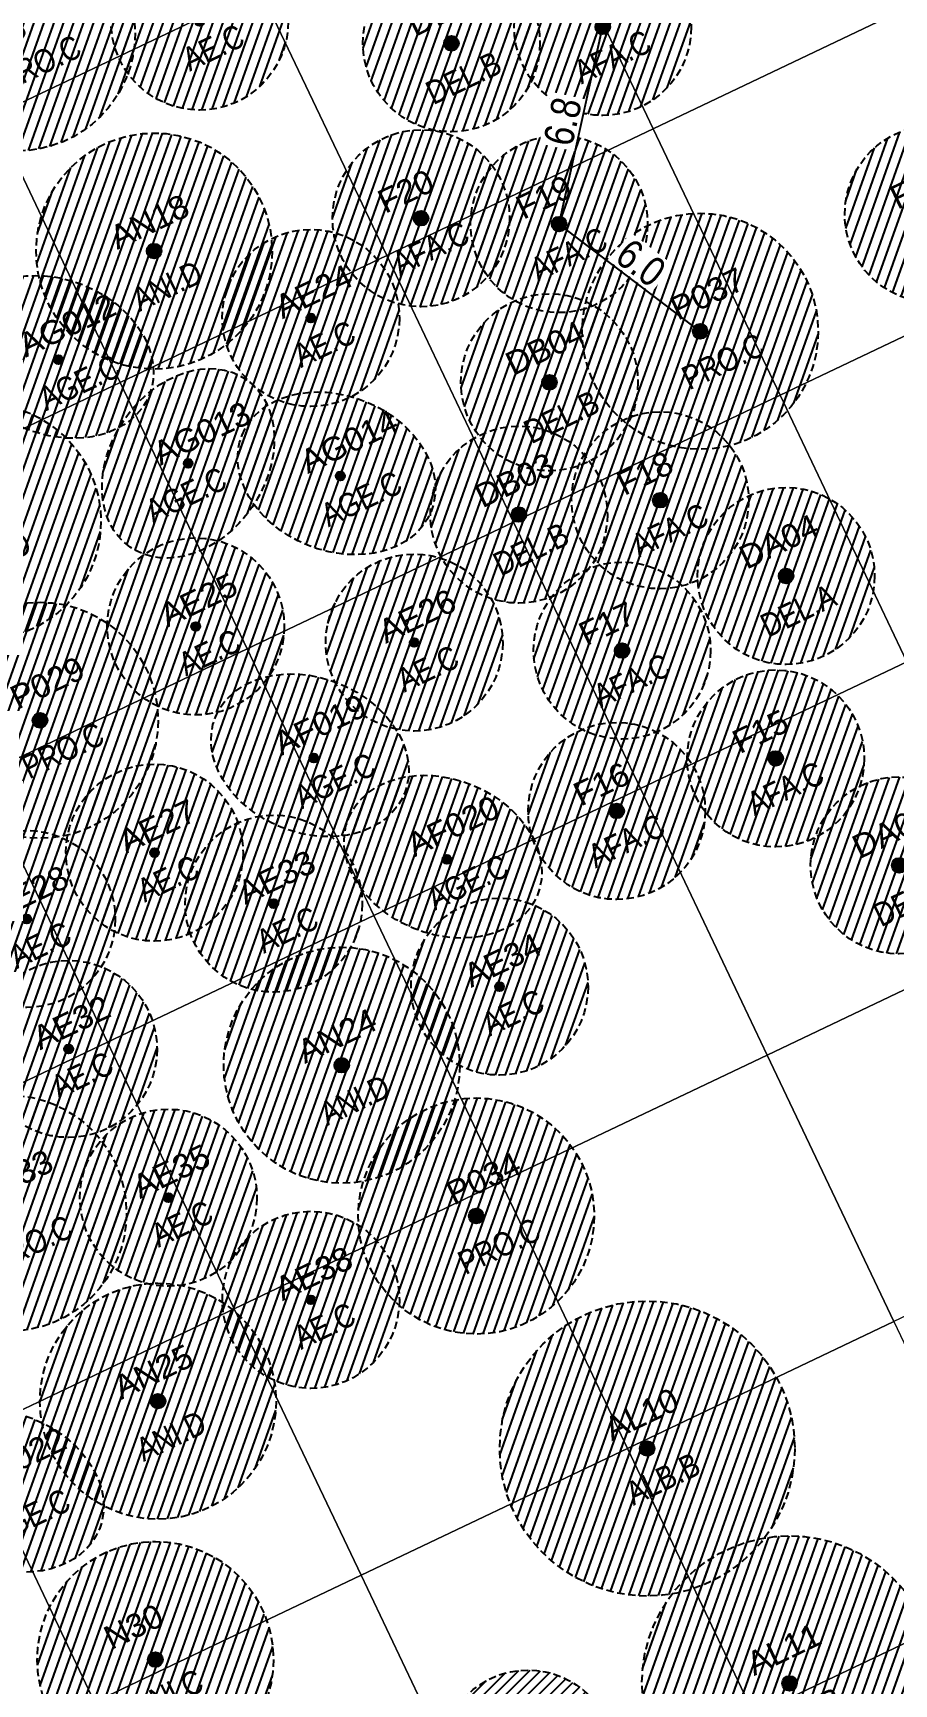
# Model space of a CAD drawing. Header units: metres. Extents: x 679599 to 680038, y 2748524 to 2748844.
# Drawn here: x 679680.5 to 679709.6, y 2748586.6 to 2748642.5 of the extents above; entities that cross this region are included whole.
import ezdxf

# ---------------------------------------------------------------- set-up
doc = ezdxf.new("R2010")
doc.units = ezdxf.units.M
doc.linetypes.add('HIDDEN', pattern=[0.375, 0.25, -0.125])
doc.layers.add('00-GRID_PLANTATION', color=7, linetype='Continuous', lineweight=0, true_color=0xff9c7a)
for name, color, linetype in [('02-L-Setting Out_Dimensions', 250, 'Continuous'), ('COTAUX', 7, 'Continuous'), ('SL_TREE_CANOPY', 251, 'HIDDEN'), ('SL_TREE_ID', 162, 'Continuous'), ('SL_TREE_LEGEND', 7, 'Continuous'), ('SL_TREE_TRUNK', 251, 'Continuous')]:
    doc.layers.add(name, color=color, linetype=linetype)
for name, color, linetype, true_color in [('SL_TREE__DELONIX_REGIA', 7, 'Continuous', 0x8f2400), ('SL_TREE_ACACIA_ETBAICA', 7, 'Continuous', 0x405700), ('SL_TREE_ACACIA_FARNESIANA', 7, 'Continuous', 0xe0e000), ('SL_TREE_ACACIA_GERRARDII', 7, 'Continuous', 0x4c4c00), ('SL_TREE_ACACIA_NILOTICA', 7, 'Continuous', 0x264d00), ('SL_TREE_ALBIZIA_LEBBECK', 7, 'Continuous', 0xa3a300), ('SL_TREE_AZADIRACHTA_INDICA', 7, 'Continuous', 0x9ec82d), ('SL_TREE_PROSOPIS_CINERARIA', 7, 'Continuous', 0x5f7f00)]:
    doc.layers.add(name, color=color, linetype=linetype, true_color=true_color)
doc.styles.add('E100', font='verdana.ttf', dxfattribs={"height": 0.4})
doc.styles.get("Standard").update_dxf_attribs({"font": 'arial.ttf'})
doc.styles.add('TER-200', font='ARIALN.TTF', dxfattribs={"height": 1})
doc.dimstyles.new('E250', dxfattribs={"dimscale": 0.03, "dimtxt": 0.4, "dimasz": 0.5, "dimexe": 0.1, "dimexo": 1, "dimgap": 4, "dimtad": 1, "dimzin": 0, "dimdsep": 46, "dimtxsty": 'E100', "dimblk1": 'LINCOT200', "dimblk2": 'LINCOT200', "dimsah": 1, "dimcen": 0.1, "dimdle": 0.1, "dimse1": 1, "dimse2": 1, "dimclrt": 256, "dimadec": 0, "dimazin": 0, "dimtfac": 0.01538461538461539, "dimtofl": 0, "dimtmove": 0, "dimatfit": 3, "dimldrblk": 'LINCOT200', "dimfxl": 1, "dimtolj": 1, "dimtzin": 0, "dimarcsym": 0})
pattern_1 = [(45, (0, 0), (-0.2245064030267289, 0.2245064030267289), [])]
pattern_2 = [(70.44812939262282, (0, -4.656612873077393e-10), (-0.2991926023986827, 0.106254584230064), [])]

# ---------------------------------------------------------------- blocks, each defined once
blk = doc.blocks.new('Acacia_pycnantha')
h = blk.add_hatch()
h.set_pattern_fill('ANSI31', color=256, scale=0.1)
h.set_pattern_definition(pattern_1)
edge = h.paths.add_edge_path()
edge.add_arc((-2.328306436538696e-10, 0), 2.999999999974137, 3.180554681463517e-15, 360)
at = {"layer": 'SL_TREE_TRUNK'}
h = blk.add_hatch(color=256, dxfattribs=at)
h.dxf.hatch_style = 1
edge = h.paths.add_edge_path()
edge.add_arc((2.328306436538696e-10, 0), 0.2500003876001918, 0, 360)
at = {"layer": 'SL_TREE_CANOPY', "linetype": 'HIDDEN'}
blk.add_circle((2.328306436538696e-10, 0), 3, dxfattribs=at)
at = {"layer": 'SL_TREE_TRUNK'}
blk.add_circle((2.328306436538696e-10, 0), 0.2500003876001918, dxfattribs=at)
at = {"layer": 'SL_TREE_ID'}
blk.add_attdef('ID', (-1.037253160461781, 0.6508105848674965), '', height=0.8, rotation=0.000420918299423, dxfattribs=at)
at = {"layer": 'SL_TREE_LEGEND', "insert": (-1.489660865123959, -0.6532864519394934), "char_height": 0.8, "attachment_point": 1, "rotation": 0.012362144525415425, "style": 'TER-200'}
blk.add_mtext_dynamic_manual_height_columns('AFA.C', width=38.77958347063934, gutter_width=12.50001938000959, heights=[0], dxfattribs=at)
blk = doc.blocks.new('Acacia_gerrardii')
h = blk.add_hatch()
h.set_pattern_fill('ANSI31', color=256, scale=0.1, style=0)
h.set_pattern_definition(pattern_1)
edge = h.paths.add_edge_path()
edge.add_ellipse((-0.07890667230822146, 0.1374323763884604), major_axis=(-2.334159139066159, 2.54631103014604), ratio=0.7600819417513992, start_angle=0, end_angle=360)
at = {"layer": 'SL_TREE_TRUNK'}
h = blk.add_hatch(color=256, dxfattribs=at)
h.dxf.hatch_style = 1
edge = h.paths.add_edge_path()
edge.add_arc((2.328306436538696e-10, 4.656612873077393e-10), 0.1500002322718501, -7.354891001008641, 352.6451089989913)
at = {"layer": 'SL_TREE_CANOPY'}
blk.add_ellipse((-0.07890667230822146, 0.1374323763884604), major_axis=(-2.334159139066159, 2.54631103014604), ratio=0.7600819417513992, dxfattribs=at)
at = {"layer": 'SL_TREE_TRUNK'}
for radius in [0.1500002322718501, 0.150000232560115]:
    blk.add_circle((2.328306436538696e-10, 4.656612873077393e-10), radius, dxfattribs=at)
at = {"layer": 'SL_TREE_ID'}
blk.add_attdef('ID', (-0.9728607100642677, 0.5309647998048064), '', height=0.8, rotation=0.000420918299423, dxfattribs=at)
at = {"layer": 'SL_TREE_LEGEND', "insert": (-1.118427887933137, -0.6025218042600855), "char_height": 0.8, "attachment_point": 1, "style": 'TER-200'}
blk.add_mtext_dynamic_manual_height_columns('AGE.C', width=38.77952334683659, gutter_width=12.5, heights=[0], dxfattribs=at)
blk = doc.blocks.new('Acacia etbaica')
h = blk.add_hatch()
h.set_pattern_fill('ANSI31', color=256, scale=0.1)
h.set_pattern_definition(pattern_1)
edge = h.paths.add_edge_path()
edge.add_arc((4.440892098500626e-16, -1.110223024625157e-15), 3.000000000000001, 0, 360)
at = {"layer": 'SL_TREE_TRUNK'}
h = blk.add_hatch(color=256, dxfattribs=at)
h.dxf.hatch_style = 1
edge = h.paths.add_edge_path()
edge.add_arc((-4.190951585769653e-09, -3.725290298461914e-09), 0.1500002332421871, 286.4511275051879, 569.1271037239628)
edge.add_arc((-2.328306436538696e-09, 2.328306436538696e-09), 0.1500002378014961, 209.127105287983, 286.4511261276718)
at = {"layer": 'SL_TREE_CANOPY'}
blk.add_circle((0, 0), 3, dxfattribs=at)
at = {"layer": 'SL_TREE_TRUNK'}
for radius in [0.1500002332387778, 0.150000232560115]:
    blk.add_circle((-4.190951585769653e-09, -3.725290298461914e-09), radius, dxfattribs=at)
at = {"layer": 'SL_TREE_ID'}
blk.add_attdef('ID', (-0.8932882340763868, 0.3719346012949387), '', height=0.8, rotation=0.000420918299423, dxfattribs=at)
at = {"layer": 'SL_TREE_LEGEND', "insert": (-1.03268935325265, -0.5916003125882874), "char_height": 0.8, "attachment_point": 1, "rotation": 0.012362144577741912, "style": 'TER-200'}
blk.add_mtext_dynamic_manual_height_columns('AE.C', width=38.77952334683659, gutter_width=12.5, heights=[0], dxfattribs=at)
blk = doc.blocks.new('Prosopis_cineraria')
h = blk.add_hatch()
h.set_pattern_fill('ANSI31', color=256, scale=0.1)
h.set_pattern_definition(pattern_1)
edge = h.paths.add_edge_path()
edge.add_arc((-1.862645149230957e-09, -1.396983861923218e-09), 4.000000002159871, 0, 360)
at = {"layer": 'SL_TREE_TRUNK'}
h = blk.add_hatch(color=256, dxfattribs=at)
h.dxf.hatch_style = 1
edge = h.paths.add_edge_path()
edge.add_arc((0, 0), 0.25, 0, 360)
at = {"layer": 'SL_TREE_CANOPY', "linetype": 'HIDDEN'}
blk.add_circle((0, 0), 4, dxfattribs=at)
at = {"layer": 'SL_TREE_TRUNK'}
blk.add_circle((0, 0), 0.25, dxfattribs=at)
at = {"layer": 'SL_TREE_ID'}
blk.add_attdef('ID', (-0.5349555176233096, 0.6443084545875202), '', height=0.8, rotation=0.000420918299423, dxfattribs=at)
at = {"layer": 'SL_TREE_LEGEND', "insert": (-1.190907274773998, -0.8530613649636507), "char_height": 0.8, "attachment_point": 1, "style": 'TER-200'}
blk.add_mtext_dynamic_manual_height_columns('PRO.C', width=38.77952334683659, gutter_width=12.5, heights=[0], dxfattribs=at)
blk = doc.blocks.new('Acacia_gerrardii_1')
h = blk.add_hatch()
h.set_pattern_fill('ANSI31', color=256, scale=0.1, style=0)
h.set_pattern_definition(pattern_1)
edge = h.paths.add_edge_path()
edge.add_ellipse((2.328306436538696e-10, 4.656612873077393e-10), major_axis=(-2.994620075353438, -1.721699553644494), ratio=0.7600819417513994, start_angle=0, end_angle=360)
at = {"layer": 'SL_TREE_TRUNK'}
h = blk.add_hatch(color=256, dxfattribs=at)
h.dxf.hatch_style = 1
edge = h.paths.add_edge_path()
edge.add_arc((4.656612873077393e-10, 9.313225746154785e-10), 0.1500002322718501, -7.354891001008638, 352.6451089989913)
at = {"layer": 'SL_TREE_CANOPY'}
blk.add_ellipse((2.328306436538696e-10, 4.656612873077393e-10), major_axis=(-2.994620075353436, -1.721699553644493), ratio=0.7600819417513992, dxfattribs=at)
at = {"layer": 'SL_TREE_TRUNK'}
for radius in [0.1500002322718501, 0.150000232560115]:
    blk.add_circle((4.656612873077393e-10, 9.313225746154785e-10), radius, dxfattribs=at)
at = {"layer": 'SL_TREE_ID'}
blk.add_attdef('ID', (-0.8856829385832512, 0.3273389908758872), '', height=0.8, rotation=0.000420918299423, dxfattribs=at)
at = {"layer": 'SL_TREE_LEGEND', "insert": (-1.952773218109769, -0.530258249099262), "char_height": 0.8, "attachment_point": 1, "style": 'TER-200'}
blk.add_mtext_dynamic_manual_height_columns('AGE.C', width=38.77952334683659, gutter_width=12.5, heights=[0], dxfattribs=at)
blk = doc.blocks.new('Acacia_nilotica')
h = blk.add_hatch()
h.set_pattern_fill('ANSI31', color=256, scale=0.1)
h.set_pattern_definition(pattern_1)
edge = h.paths.add_edge_path()
edge.add_arc((-6.661338147750939e-16, -8.881784197001252e-16), 3.999999999999999, 0, 360)
at = {"layer": 'SL_TREE_TRUNK'}
h = blk.add_hatch(color=256, dxfattribs=at)
h.dxf.hatch_style = 1
edge = h.paths.add_edge_path()
edge.add_arc((0, 0), 0.2500003876001918, 0, 360)
at = {"layer": 'SL_TREE_CANOPY', "linetype": 'HIDDEN'}
blk.add_circle((0, 0), 4, dxfattribs=at)
at = {"layer": 'SL_TREE_TRUNK'}
blk.add_circle((0, 0), 0.2500003876001918, dxfattribs=at)
at = {"layer": 'SL_TREE_ID'}
blk.add_attdef('ID', (-1.213950848484089, 0.9305009110162956), '', height=0.8, rotation=0.000420918299423, dxfattribs=at)
at = {"layer": 'SL_TREE_LEGEND', "insert": (-1.34179218168218, -0.8530613644979894), "char_height": 0.8, "attachment_point": 1, "style": 'TER-200'}
blk.add_mtext_dynamic_manual_height_columns('ANI.C', width=38.77952334683659, gutter_width=12.5, heights=[0], dxfattribs=at)
blk = doc.blocks.new('Albizia_lebbeck')
h = blk.add_hatch()
h.set_pattern_fill('ANSI31', color=256, scale=0.1)
h.set_pattern_definition(pattern_1)
edge = h.paths.add_edge_path()
edge.add_arc((0, 4.656612873077393e-10), 4.999999999981005, -25.44812939262281, 334.5518706073772)
at = {"layer": 'SL_TREE_TRUNK'}
h = blk.add_hatch(color=256, dxfattribs=at)
h.dxf.hatch_style = 1
edge = h.paths.add_edge_path()
edge.add_arc((2.328306436538696e-10, 0), 0.2500003876001918, 0, 360)
at = {"layer": 'SL_TREE_CANOPY', "linetype": 'HIDDEN'}
blk.add_circle((2.328306436538696e-10, 0), 5, dxfattribs=at)
at = {"layer": 'SL_TREE_TRUNK'}
blk.add_circle((2.328306436538696e-10, 0), 0.2500003876001918, dxfattribs=at)
at = {"layer": 'SL_TREE_ID'}
blk.add_attdef('ID', (-0.9810078069718458, 0.7368421231547302), '', height=0.8, rotation=0.000420918299423, dxfattribs=at)
at = {"layer": 'SL_TREE_LEGEND', "insert": (-1.25964832330942, -0.7561016048520699), "char_height": 0.8, "attachment_point": 1, "rotation": 0.012362144525415425, "style": 'TER-200'}
blk.add_mtext_dynamic_manual_height_columns('ALB.B', width=38.77958347063934, gutter_width=12.50001938000959, heights=[0], dxfattribs=at)
blk = doc.blocks.new('Acacia Nilotica D')
h = blk.add_hatch()
h.set_pattern_fill('ANSI31', color=256, scale=0.1)
h.set_pattern_definition(pattern_1)
edge = h.paths.add_edge_path()
edge.add_arc((2.328306436538696e-10, 0), 3.999999999999999, -6.5439871631012e-05, 359.9999345601284)
at = {"layer": 'SL_TREE_TRUNK'}
h = blk.add_hatch(color=256, dxfattribs=at)
h.dxf.hatch_style = 1
edge = h.paths.add_edge_path()
edge.add_arc((2.328306436538696e-10, 0), 0.2500003876001918, 0, 360)
at = {"layer": 'SL_TREE_CANOPY', "linetype": 'HIDDEN'}
blk.add_circle((2.328306436538696e-10, 0), 4, dxfattribs=at)
at = {"layer": 'SL_TREE_TRUNK'}
blk.add_circle((2.328306436538696e-10, 0), 0.2500003876001918, dxfattribs=at)
at = {"layer": 'SL_TREE_ID'}
blk.add_attdef('ID', (-1.114701568342348, 0.5722070784384528), '', height=0.8, rotation=0.000420918299423, dxfattribs=at)
at = {"layer": 'SL_TREE_LEGEND', "insert": (-1.328076369118698, -0.8530600350350142), "char_height": 0.8, "attachment_point": 1, "rotation": 359.99993456012834, "style": 'TER-200'}
blk.add_mtext_dynamic_manual_height_columns('ANI.D', width=38.77952334683659, gutter_width=12.5, heights=[0], dxfattribs=at)
blk = doc.blocks.new('LINCOT200')
for p, q in [((0, -9.999961704014428), (0, 10.00003829598555)), ((3.694822225952521e-13, 3.829598557558711e-05), (10.00000000000051, 3.829598557558711e-05))]:
    blk.add_line(p, q)
at = {"const_width": 1.875}
blk.add_lwpolyline([(3.535533801624467, -3.535495714255788), (-3.535533950636761, 3.535572157214077)], dxfattribs=at)
at = {"layer": 'COTAUX'}
blk.add_line((0, 0), (-1.249999999999915, 0), dxfattribs=at)
blk = doc.blocks.new('*D38')
at = {"layer": '02-L-Setting Out_Dimensions', "color": 0, "lineweight": -2, "transparency": 16777216}
blk.add_line((679703.0580886358, 2748632.419633377), (679698.303262253, 2748636.033809615), dxfattribs=at)
at = {"layer": 'Defpoints', "color": 0, "transparency": 16777216}
for p in [(679698.2913204356, 2748636.042886673), (679698.2913204355, 2748636.042886673), (679703.0700304547, 2748632.41055632)]:
    blk.add_point(p, dxfattribs=at)
at = {"layer": '02-L-Setting Out_Dimensions', "color": 0, "lineweight": -2, "transparency": 16777216, "xscale": 0.015, "yscale": 0.015, "zscale": 0.015}
for p, rotation in [((679698.291320435, 2748636.042886673), 142.761284590557), ((679703.0700304537, 2748632.41055632), 322.7612845905569)]:
    blk.add_blockref('LINCOT200', p, dxfattribs=dict(at, rotation=rotation))
at = {"layer": '02-L-Setting Out_Dimensions', "transparency": 16777216, "insert": (679701.0622586175, 2748634.728734021), "char_height": 1, "attachment_point": 5, "rotation": 322.7612845905569, "style": 'TER-200', "bg_fill": 3, "box_fill_scale": 1.1, "bg_fill_color": 256, "bg_fill_true_color": 13158600, "bg_fill_transparency": 0}
blk.add_mtext('\\A1;6.0', dxfattribs=at)
blk = doc.blocks.new('*D61')
at = {"layer": '02-L-Setting Out_Dimensions', "color": 0, "lineweight": -2, "transparency": 16777216}
blk.add_line((679698.2945593129, 2748636.057532823), (679699.7658676681, 2748642.709556179), dxfattribs=at)
at = {"layer": 'Defpoints', "color": 0, "transparency": 16777216}
for p in [(679699.7691071075, 2748642.724202203), (679699.7691071075, 2748642.724202203), (679698.2913198757, 2748636.042886798)]:
    blk.add_point(p, dxfattribs=at)
at = {"layer": '02-L-Setting Out_Dimensions', "color": 0, "lineweight": -2, "transparency": 16777216, "xscale": 0.015, "yscale": 0.015, "zscale": 0.015}
for p, rotation in [((679699.7691071063, 2748642.724202204), 77.52799609278551), ((679698.2913198746, 2748636.042886798), 257.5279960927855)]:
    blk.add_blockref('LINCOT200', p, dxfattribs=dict(at, rotation=rotation))
at = {"layer": '02-L-Setting Out_Dimensions', "transparency": 16777216, "insert": (679698.414520987, 2748639.519724648), "char_height": 1, "attachment_point": 5, "rotation": 77.52799609278553, "style": 'TER-200', "bg_fill": 3, "box_fill_scale": 1.1, "bg_fill_color": 256, "bg_fill_true_color": 13158600, "bg_fill_transparency": 0}
blk.add_mtext('\\A1;6.8', dxfattribs=at)
blk = doc.blocks.new('Azadiracta.C')
h = blk.add_hatch()
h.set_pattern_fill('ANSI31', color=256, scale=0.08333333332694233)
h.set_pattern_definition([(45, (0, 0), (-0.1870886691745925, 0.1870886691745925), [])])
edge = h.paths.add_edge_path()
edge.add_arc((0, 0), 2.916666666442982, 0, 360)
at = {"layer": 'SL_TREE_TRUNK'}
h = blk.add_hatch(color=256, dxfattribs=at)
h.dxf.hatch_style = 1
edge = h.paths.add_edge_path()
edge.add_arc((0, 0), 0.2083336563175156, 0, 360)
at = {"layer": 'SL_TREE_CANOPY', "linetype": 'HIDDEN'}
blk.add_circle((0, 0), 2.916666666442981, dxfattribs=at)
at = {"layer": 'SL_TREE_TRUNK'}
blk.add_circle((0, 0), 0.2083336563175156, dxfattribs=at)
at = {"layer": 'SL_TREE_ID'}
blk.add_attdef('ID', (-1.211006061872467, 0.06308520445600152), '', height=0.6666666666155386, rotation=25.00021045177178, dxfattribs=at)
at = {"layer": 'SL_TREE_LEGEND', "insert": (-0.9512533869128674, -1.267815743107349), "char_height": 0.6666666666155386, "attachment_point": 1, "rotation": 25.385496202403836, "style": 'TER-200'}
blk.add_mtext_dynamic_manual_height_columns('AZA.C', width=32.31626945321876, gutter_width=10.41666666586779, heights=[0], dxfattribs=at)
blk = doc.blocks.new('delonix.A')
h = blk.add_hatch()
h.set_pattern_fill('ANSI31', color=256, scale=0.1, angle=25.44812939262281)
h.set_pattern_definition(pattern_2)
edge = h.paths.add_edge_path()
edge.add_arc((0, 0), 3.000000000087448, 6.361109362927034e-15, 360)
at = {"layer": 'SL_TREE_TRUNK'}
h = blk.add_hatch(color=256, dxfattribs=at)
h.dxf.hatch_style = 1
edge = h.paths.add_edge_path()
edge.add_arc((0, 0), 0.2500003876001918, 0, 360)
at = {"layer": 'SL_TREE_CANOPY', "linetype": 'HIDDEN'}
blk.add_circle((0, 0), 3, dxfattribs=at)
at = {"layer": 'SL_TREE_TRUNK'}
blk.add_circle((0, 0), 0.2500003876001918, dxfattribs=at)
at = {"layer": 'SL_TREE_ID'}
blk.add_attdef('ID', (-1.33993822935482, 0.2064761969521947), '', height=0.8, rotation=25.44855030298583, dxfattribs=at)
at = {"layer": 'SL_TREE_LEGEND', "insert": (-0.9585852101445198, -1.378696649335325), "char_height": 0.8, "attachment_point": 1, "rotation": 25.448129392622818, "style": 'TER-200'}
blk.add_mtext_dynamic_manual_height_columns('DEL.A', width=38.77952334683659, gutter_width=12.5, heights=[0], dxfattribs=at)
blk = doc.blocks.new('Delonix.B')
h = blk.add_hatch()
h.set_pattern_fill('ANSI31', color=256, scale=0.1, angle=25.44812939262281)
h.set_pattern_definition(pattern_2)
edge = h.paths.add_edge_path()
edge.add_arc((0, 0), 3.000000000087448, 6.361109362927034e-15, 360)
at = {"layer": 'SL_TREE_TRUNK'}
h = blk.add_hatch(color=256, dxfattribs=at)
h.dxf.hatch_style = 1
edge = h.paths.add_edge_path()
edge.add_arc((0, 0), 0.2500003876001918, 0, 360)
at = {"layer": 'SL_TREE_CANOPY', "linetype": 'HIDDEN'}
blk.add_circle((0, 0), 3, dxfattribs=at)
at = {"layer": 'SL_TREE_TRUNK'}
blk.add_circle((0, 0), 0.2500003876001918, dxfattribs=at)
at = {"layer": 'SL_TREE_ID'}
blk.add_attdef('ID', (-1.237425848712602, 0.2064765735011943), '', height=0.8, rotation=25.44855030298583, dxfattribs=at)
at = {"layer": 'SL_TREE_LEGEND', "insert": (-0.9585852101445198, -1.378696649335325), "char_height": 0.8, "attachment_point": 1, "rotation": 25.448129392622818, "style": 'TER-200'}
blk.add_mtext_dynamic_manual_height_columns('DEL.B', width=38.77952334683659, gutter_width=12.5, heights=[0], dxfattribs=at)

msp = doc.modelspace()

# ---------------------------------------------------------------- linework, layer by layer
at = {"layer": '00-GRID_PLANTATION'}
for points in [[(679674.8276428896, 2748648.739460566), (679683.8574223277, 2748653.036329577), (679688.1542913384, 2748644.006550138), (679679.1245119004, 2748639.709681128)], [(679679.1245119001, 2748639.709681128), (679688.1542913384, 2748644.006550139), (679692.4511603492, 2748634.9767707), (679683.4213809108, 2748630.67990169)], [(679670.0947324624, 2748635.412812117), (679679.1245119009, 2748639.709681128), (679683.4213809113, 2748630.679901689), (679674.3916014731, 2748626.383032679)], [(679683.4213809108, 2748630.67990169), (679692.4511603494, 2748634.976770701), (679696.7480293601, 2748625.946991262), (679687.7182499217, 2748621.650122251)], [(679705.7778087982, 2748630.243860274), (679714.8075882365, 2748634.540729284), (679719.104457247, 2748625.510949846), (679710.0746778089, 2748621.214080835)], [(679674.3916014736, 2748626.383032678), (679683.4213809116, 2748630.679901689), (679687.7182499225, 2748621.65012225), (679678.6884704842, 2748617.35325324)], [(679696.7480293601, 2748625.946991262), (679705.7778087984, 2748630.243860274), (679710.074677809, 2748621.214080835), (679701.0448983707, 2748616.917211824)], [(679687.7182499219, 2748621.650122252), (679696.7480293601, 2748625.946991262), (679701.0448983707, 2748616.917211824), (679692.0151189322, 2748612.620342813)], [(679678.688470484, 2748617.35325324), (679687.7182499224, 2748621.650122251), (679692.015118933, 2748612.620342813), (679682.9853394947, 2748608.323473802)], [(679701.0448983707, 2748616.917211824), (679710.0746778093, 2748621.214080835), (679714.3715468198, 2748612.184301396), (679705.3417673816, 2748607.887432386)], [(679669.6586910458, 2748613.05638423), (679678.688470484, 2748617.35325324), (679682.9853394949, 2748608.323473802), (679673.9555600566, 2748604.026604791)], [(679692.0151189325, 2748612.620342814), (679701.0448983707, 2748616.917211824), (679705.3417673816, 2748607.887432386), (679696.3119879434, 2748603.590563375)], [(679682.9853394947, 2748608.323473802), (679692.0151189328, 2748612.620342813), (679696.3119879437, 2748603.590563374), (679687.2822085054, 2748599.293694363)], [(679705.3417673816, 2748607.887432386), (679714.3715468198, 2748612.184301396), (679718.6684158307, 2748603.154521958), (679709.6386363921, 2748598.857652947)], [(679673.9555600566, 2748604.026604791), (679682.9853394949, 2748608.323473802), (679687.2822085056, 2748599.293694363), (679678.2524290673, 2748594.996825353)], [(679696.3119879434, 2748603.590563375), (679705.3417673816, 2748607.887432386), (679709.6386363921, 2748598.857652947), (679700.6088569538, 2748594.560783936)], [(679687.2822085054, 2748599.293694363), (679696.3119879437, 2748603.590563374), (679700.6088569544, 2748594.560783936), (679691.5790775161, 2748590.263914925)], [(679678.2524290673, 2748594.996825353), (679687.2822085056, 2748599.293694363), (679691.5790775163, 2748590.263914926), (679682.5492980777, 2748585.967045914)], [(679700.608856954, 2748594.560783937), (679709.6386363923, 2748598.857652947), (679713.9355054031, 2748589.827873509), (679704.9057259642, 2748585.531004498)], [(679669.2226496288, 2748590.699956342), (679678.2524290673, 2748594.996825353), (679682.5492980777, 2748585.967045914), (679673.5195186397, 2748581.670176903)], [(679691.5790775161, 2748590.263914926), (679700.6088569544, 2748594.560783937), (679704.9057259652, 2748585.531004498), (679695.8759465268, 2748581.234135487)], [(679682.5492980777, 2748585.967045915), (679691.5790775163, 2748590.263914926), (679695.875946527, 2748581.234135487), (679686.8461670886, 2748576.937266476)], [(679704.9057259647, 2748585.531004498), (679713.9355054031, 2748589.82787351), (679718.2323744138, 2748580.798094071), (679709.2025949754, 2748576.50122506)]]:
    msp.add_lwpolyline(points, close=True, dxfattribs=at)

# ---------------------------------------------------------------- block references
at = {"layer": 'SL_TREE__DELONIX_REGIA'}
for name, p, values in [('Delonix.B', (679696.9277039454, 2748626.200658544), {'ID': 'DB03'}), ('delonix.A', (679705.9833165013, 2748624.121020157), {'ID': 'DA04'}), ('delonix.A', (679709.8138417733, 2748614.314442301), {'ID': 'DA03'})]:
    msp.add_blockref(name, p, dxfattribs=at).add_auto_attribs(values)
at = {"layer": 'SL_TREE_ACACIA_ETBAICA', "rotation": 25.44812939262281}
for p, values in [((679686.1087203705, 2748642.906123652), {'ID': 'AE17'}), ((679689.8785097321, 2748632.862857621), {'ID': 'AE24'}), ((679685.9780449623, 2748622.41059688), {'ID': 'AE25'}), ((679693.3813133545, 2748621.864504647), {'ID': 'AE26'}), ((679684.5806743595, 2748614.746860304), {'ID': 'AE27'}), ((679688.6195717338, 2748613.017298318), {'ID': 'AE33'}), ((679680.2492406141, 2748612.498312446), {'ID': 'AE28'}), ((679696.2726500833, 2748610.206626311), {'ID': 'AE34'}), ((679681.6691772367, 2748608.094660298), {'ID': 'AE32'}), ((679685.0519583852, 2748603.053463048), {'ID': 'AE35'}), ((679689.8796351122, 2748599.593026662), {'ID': 'AE38'})]:
    msp.add_blockref('Acacia etbaica', p, dxfattribs=at).add_auto_attribs(values)
at = {"layer": 'SL_TREE_ACACIA_FARNESIANA', "rotation": 25.44812939262281}
for p, values in [((679690.2974068968, 2748646.282805403), {'ID': 'F22'}), ((679699.7691067578, 2748642.724202655), {'ID': 'F21'}), ((679710.9696798824, 2748636.381404656), {'ID': 'F14'}), ((679693.612578542, 2748636.241661945), {'ID': 'F20'}), ((679698.2913198755, 2748636.042886797), {'ID': 'F19'}), ((679701.7144630754, 2748626.686385669), {'ID': 'F18'}), ((679700.4247340157, 2748621.592700154), {'ID': 'F17'}), ((679705.6301351215, 2748617.938232047), {'ID': 'F15'}), ((679700.2428565333, 2748616.159572806), {'ID': 'F16'})]:
    msp.add_blockref('Acacia_pycnantha', p, dxfattribs=at).add_auto_attribs(values)
at = {"layer": 'SL_TREE_ACACIA_GERRARDII', "rotation": 25.44812939262281}
for name, p, values in [('Acacia_gerrardii', (679681.3272223724, 2748631.452535958), {'ID': 'AG012'}), ('Acacia_gerrardii_1', (679685.721398927, 2748627.936235616), {'ID': 'AG013'}), ('Acacia_gerrardii', (679690.8787193706, 2748627.509156693), {'ID': 'AG014'}), ('Acacia_gerrardii', (679689.9776555735, 2748617.954514741), {'ID': 'AF019'}), ('Acacia_gerrardii', (679694.485468234, 2748614.519015857), {'ID': 'AF020'}), ('Acacia_gerrardii', (679679.6404033938, 2748593.029133204), {'ID': 'AG022'})]:
    msp.add_blockref(name, p, dxfattribs=at).add_auto_attribs(values)
at = {"layer": 'SL_TREE_ACACIA_NILOTICA'}
for name, p, rotation, values in [('Acacia Nilotica D', (679684.5676405226, 2748635.12884048), 25.44819483249446, {'ID': 'AN18'}), ('Acacia Nilotica D', (679678.7653208389, 2748625.963629191), 25.44819483249446, {'ID': 'AN20'}), ('Acacia Nilotica D', (679690.9256862993, 2748607.542558658), 25.44819483249446, {'ID': 'AN24'}), ('Acacia_nilotica', (679714.3078090304, 2748596.988255677), 25.44812939262281, {'ID': 'N26'}), ('Acacia Nilotica D', (679684.6989379181, 2748596.160438091), 25.44819483249446, {'ID': 'AN25'}), ('Acacia_nilotica', (679684.6098735238, 2748587.405719271), 25.44812939262281, {'ID': 'N30'})]:
    msp.add_blockref(name, p, dxfattribs=dict(at, rotation=rotation)).add_auto_attribs(values)
at = {"layer": 'SL_TREE_ALBIZIA_LEBBECK', "rotation": 25.44812939262281}
for p, values in [((679701.2759262852, 2748594.555597611), {'ID': 'AL10'}), ((679706.0973160439, 2748586.597351416), {'ID': 'AL11'})]:
    msp.add_blockref('Albizia_lebbeck', p, dxfattribs=at).add_auto_attribs(values)
at = {"layer": 'SL_TREE_AZADIRACHTA_INDICA'}
msp.add_blockref('Azadiracta.C', (679697.234500196, 2748584.134617412), dxfattribs=at).add_auto_attribs({'ID': 'CZ14'})
at = {"layer": 'SL_TREE_PROSOPIS_CINERARIA', "rotation": 25.44812939262281}
for p, values in [((679679.9236511029, 2748642.52126956), {'ID': 'P019'}), ((679703.070030455, 2748632.410556321), {'ID': 'P037'}), ((679680.7013963921, 2748619.230209735), {'ID': 'P029'}), ((679679.6315896404, 2748602.526286885), {'ID': 'P033'}), ((679695.4808928593, 2748602.433555067), {'ID': 'P034'})]:
    msp.add_blockref('Prosopis_cineraria', p, dxfattribs=at).add_auto_attribs(values)

# ---------------------------------------------------------------- next in the draw order: dimensions: what is measured, and where the dimension line sits
at = {"layer": '02-L-Setting Out_Dimensions'}
dim = msp.add_aligned_dim(p1=(679703.070030455, 2748632.410556321), p2=(679698.2913204362, 2748636.042886674), distance=1.1641294751135903e-09, dimstyle='E250', override={"dimtxt": 0.8, "dimdec": 1, "dimtxsty": 'TER-200', "dimtfill": 1, "dimtfillclr": 7}, dxfattribs=at)
dim.commit()
dim.dimension.update_dxf_attribs({"geometry": '*D38', "text_midpoint": (679701.0622586176, 2748634.728734021)})

# ---------------------------------------------------------------- next in the draw order: linework, layer by layer
at = {"layer": '00-GRID_PLANTATION'}
msp.add_lwpolyline([(679701.4809397875, 2748639.273639711), (679710.510719226, 2748643.570508722), (679714.8075882365, 2748634.540729284), (679705.7778087981, 2748630.243860273)], close=True, dxfattribs=at)

# ---------------------------------------------------------------- next in the draw order: block references
at = {"layer": 'SL_TREE__DELONIX_REGIA'}
msp.add_blockref('Delonix.B', (679697.9637698301, 2748630.681382929), dxfattribs=at).add_auto_attribs({'ID': 'DB04'})

# ---------------------------------------------------------------- next in the draw order: dimensions: what is measured, and where the dimension line sits
at = {"layer": '02-L-Setting Out_Dimensions'}
dim = msp.add_aligned_dim(p1=(679698.2913198757, 2748636.042886797), p2=(679699.7691071073, 2748642.724202203), distance=-2.2733638699342968e-10, dimstyle='E250', override={"dimtxt": 0.8, "dimdec": 1, "dimtxsty": 'TER-200', "dimtfill": 1, "dimtfillclr": 7}, dxfattribs=at)
dim.commit()
dim.dimension.update_dxf_attribs({"geometry": '*D61', "text_midpoint": (679698.4145209871, 2748639.519724648)})

# ---------------------------------------------------------------- next in the draw order: linework, layer by layer
at = {"layer": '00-GRID_PLANTATION'}
for points in [[(679697.1840707768, 2748648.303419149), (679706.213850215, 2748652.600288161), (679710.5107192259, 2748643.570508722), (679701.4809397872, 2748639.273639711)], [(679688.1542913384, 2748644.006550139), (679697.184070777, 2748648.303419149), (679701.4809397875, 2748639.273639711), (679692.4511603492, 2748634.9767707)], [(679692.4511603494, 2748634.976770701), (679701.4809397877, 2748639.273639712), (679705.7778087984, 2748630.243860273), (679696.7480293601, 2748625.946991262)]]:
    msp.add_lwpolyline(points, close=True, dxfattribs=at)

# ---------------------------------------------------------------- next in the draw order: block references
at = {"layer": 'SL_TREE__DELONIX_REGIA'}
msp.add_blockref('Delonix.B', (679694.6425844178, 2748642.169857289), dxfattribs=at).add_auto_attribs({'ID': 'DB12'})

doc.saveas('drawing.dxf')
